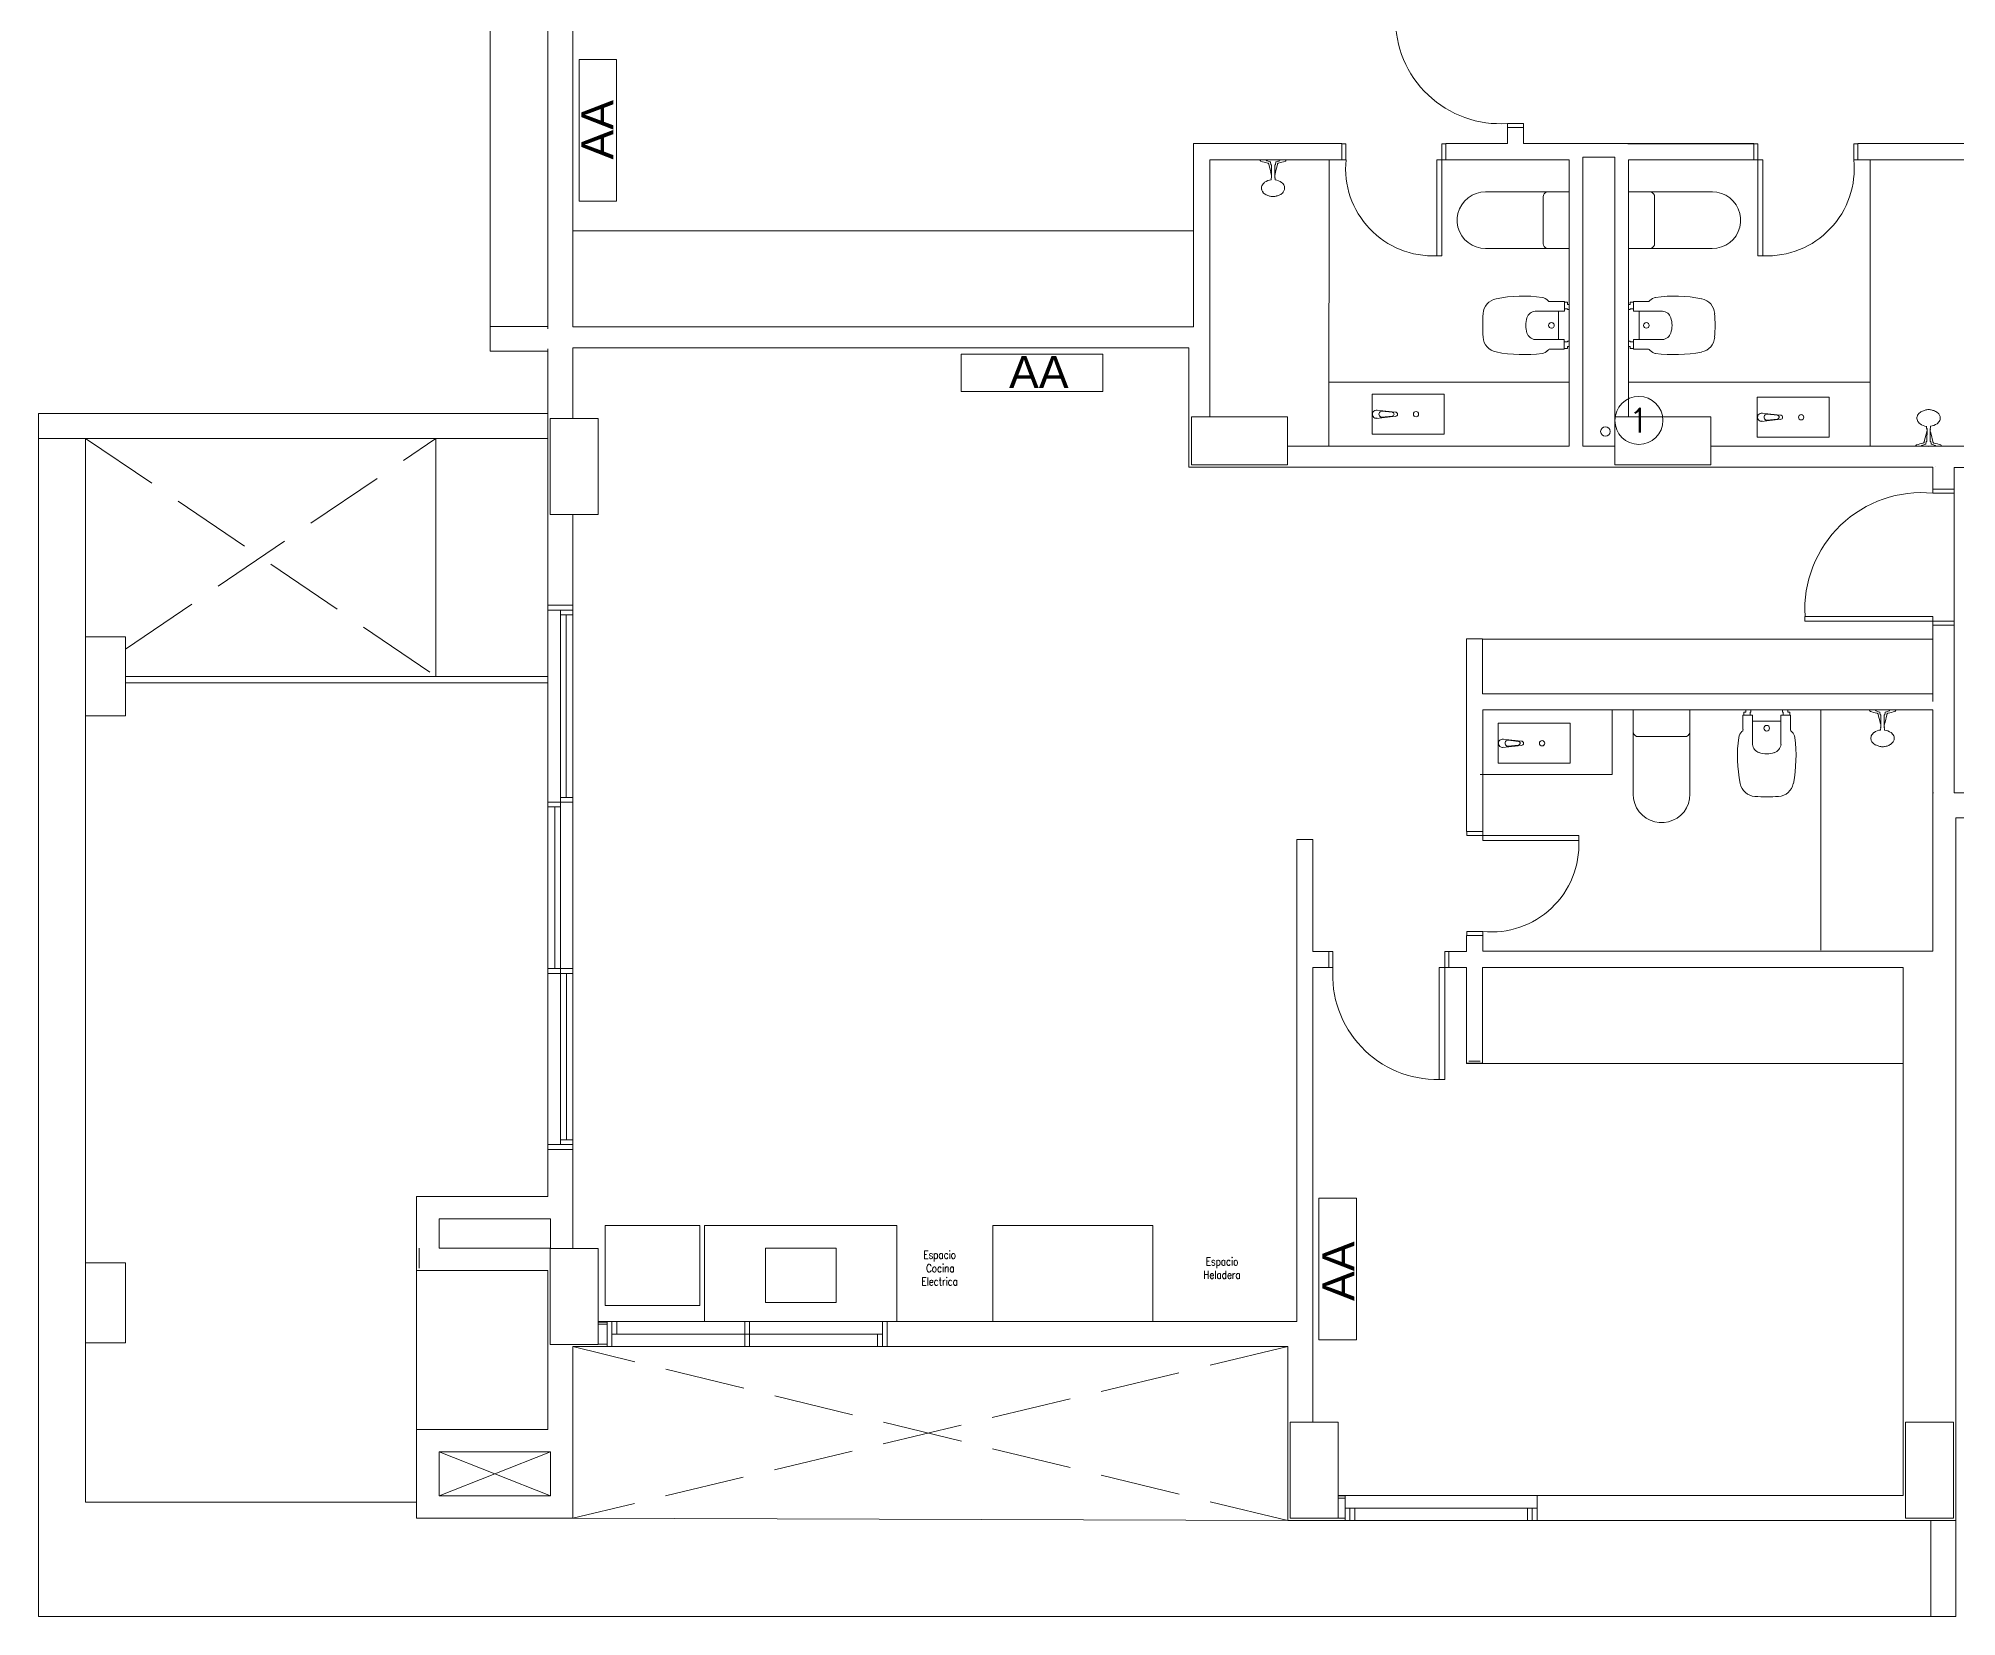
# Model space of a CAD drawing. Header units: millimetres. Extents: x 917 to 1168, y -421 to -23.
# Drawn here: x 996.27 to 1008.25, y -298.39 to -288.53 of the extents above; entities that cross this region are included whole.
import ezdxf
from ezdxf.enums import TextEntityAlignment as Align

# ---------------------------------------------------------------- set-up
doc = ezdxf.new("R2010")
doc.units = ezdxf.units.MM
doc.header["$LTSCALE"] = 0.1
for name, pattern in [('ACAD_ISO02W100', [15, 12, -3]), ('CONTINUA', [0]), ('DASHED', [0.7, 0.5, -0.2])]:
    doc.linetypes.add(name, pattern=pattern)
doc.layers.get('0').update_dxf_attribs({"lineweight": 5})
for name, color, linetype, lineweight in [('00-Agua Fria', 5, 'ACAD_ISO02W100', 20), ('00-Texto AF', 7, 'Continuous', 18), ('A-DETL', 7, 'Continuous', 5), ('A-DETL-GENF', 7, 'Continuous', 5), ('Arq-Equipamiento', 250, 'Continuous', 5), ('MUEBLES', 250, 'Continuous', 5), ('P-SANR-FIXT', 7, 'Continuous', 5)]:
    doc.layers.add(name, color=color, linetype=linetype, lineweight=lineweight)
doc.styles.add('Romans', font='romans.shx')
doc.styles.add('Romans 1.50', font='romans.shx', dxfattribs={"width": 0.8, "height": 0.15})
doc.styles.get("Standard").update_dxf_attribs({"font": 'arial.ttf'})

# ---------------------------------------------------------------- blocks, each defined once
blk = doc.blocks.new('Shower-Valve_Trim-KOHLER-Alteo-K-TS45106 - 2_5 GPM_ 2BZ-Oil-Rubed Nickel-V9-2-TORRE-ARQ- PB _-2_14_')
at = {"color": 8}
for p, q in [((4.361, 6.48), (4.366, 6.476)), ((4.331, 6.357), (4.342, 6.4)), ((4.335, 6.358), (4.331, 6.357)), ((4.342, 6.4), (4.352, 6.443)), ((4.352, 6.443), (4.355, 6.441)), ((4.367, 6.379), (4.352, 6.381)), ((4.36, 6.413), (4.374, 6.407)), ((4.411, 6.367), (4.364, 6.367)), ((4.369, 6.383), (4.368, 6.38)), ((4.448, 6.364), (4.369, 6.383)), ((4.374, 6.406), (4.374, 6.403)), ((4.374, 6.403), (4.453, 6.384)), ((4.377, 6.419), (4.418, 6.397)), ((4.412, 6.368), (4.413, 6.369)), ((4.419, 6.395), (4.419, 6.397)), ((4.46, 6.358), (4.452, 6.36)), ((4.458, 6.385), (4.466, 6.383)), ((4.329, 6.322), (4.322, 6.321))]:
    blk.add_line(p, q, dxfattribs=at)
for centre, radius, start, end in [((4.363, 6.472), 0.00488, 3.2512, 51.8578), ((3.694, 6.704), 0.742, 329.2512, 332.5706), ((4.334, 6.361), 0.00318, 277.5027, 325.6058), ((4.152, 6.485), 0.224, 325.6058, 331.631), ((4.352, 6.378), 0.00308, 84.7991, 151.631), ((4.366, 6.355), 0.0149, 139.9319, 152.5706), ((4.353, 6.439), 0.00318, 6.8967, 54.9998), ((4.36, 6.36), 0.00706, 97.5233, 139.9319), ((4.134, 6.412), 0.224, 0.8715, 6.8967), ((4.361, 6.416), 0.00308, 180.8715, 247.7034), ((4.359, 6.368), 0.000695, 277.5233, 356.273), ((4.36, 6.368), 0.000526, 67.974, 174.1815), ((4.364, 6.377), 0.00985, 247.974, 269.7963), ((4.367, 6.38), 0.000995, 264.7991, 346.2512), ((3.627, 6.43), 0.742, 359.9319, 3.2512), ((4.384, 6.429), 0.0149, 179.9319, 192.5706), ((4.377, 6.427), 0.00706, 192.5706, 234.9792), ((4.372, 6.421), 0.000695, 336.2295, 54.9792), ((4.373, 6.421), 0.000526, 158.321, 264.5285), ((4.372, 6.41), 0.00985, 62.7062, 84.5285), ((4.373, 6.406), 0.000995, 346.2512, 67.7034), ((4.411, 6.368), 0.000762, 270.102, 0.7892), ((4.413, 6.368), 0.000925, 95.992, 180.7892), ((4.413, 6.368), 0.000513, 166.2512, 262.7617), ((4.431, 6.016), 0.351, 89.9462, 93.0688), ((4.418, 6.397), 0.000762, 331.7133, 62.4005), ((4.42, 6.396), 0.000513, 69.7408, 166.2512), ((4.419, 6.396), 0.000925, 151.7133, 236.5105), ((4.599, 6.699), 0.351, 239.4337, 242.5563), ((4.451, 6.374), 0.0125, 223.4853, 233.5491), ((4.444, 6.365), 0.00187, 233.5491, 279.6431), ((4.45, 6.373), 0.0125, 98.9534, 109.0171), ((4.449, 6.384), 0.00187, 52.8594, 98.9534), ((4.454, 6.367), 0.00706, 209.187, 256.2512), ((4.423, 6.369), 0.0319, 28.2837, 30.72), ((4.456, 6.378), 0.00706, 76.2512, 123.3154), ((4.55, 6.348), 0.0905, 173.6286, 201.4124), ((4.55, 6.35), 0.0905, 131.0901, 158.8739), ((4.522, 6.383), 0.0469, 98.1403, 131.0901), ((4.521, 6.39), 0.0399, 63.1746, 98.1403), ((4.52, 6.389), 0.0408, 36.2602, 63.1746), ((4.501, 6.375), 0.0652, 13.9127, 36.2602), ((4.48, 6.369), 0.0869, 359.2207, 13.9127), ((4.467, 6.37), 0.0998, 346.2512, 359.2207), ((4.328, 6.327), 0.00488, 280.6447, 329.2512), ((4.509, 6.332), 0.0469, 201.4124, 234.3622), ((4.505, 6.327), 0.0399, 234.3622, 269.3279), ((4.505, 6.328), 0.0408, 269.3279, 296.2423), ((4.495, 6.35), 0.0652, 296.2423, 318.5898), ((4.478, 6.364), 0.0869, 318.5898, 333.2817), ((4.467, 6.37), 0.0998, 333.2817, 346.2512)]:
    blk.add_arc(centre, radius, start, end, dxfattribs=at)
blk = doc.blocks.new('Sanitary_Toilets_Ceramica-Catalano_Zero-70-One-Piece-Close-Coupled-Syphonic - Default-V1-2-TORRE-ARQ- PB _-2_14_')
at = {"layer": 'A-DETL-GENF', "color": 8}
for p, q in [((0.044, 0.177), (0.001, 0.177)), ((0.089, 0.177), (0.044, 0.177)), ((0.133, 0.177), (0.089, 0.177)), ((0.133, 0.177), (0.142, 0.176)), ((0.524, 0.177), (0.133, 0.177)), ((0.142, 0.176), (0.133, 0.177)), ((0.142, 0.176), (0.151, 0.171)), ((0.151, 0.171), (0.142, 0.176)), ((0.151, 0.171), (0.157, 0.165)), ((0.157, 0.165), (0.151, 0.171)), ((0.157, 0.165), (0.162, 0.156)), ((0.162, 0.156), (0.157, 0.165)), ((0.162, 0.156), (0.163, 0.147)), ((0.163, 0.147), (0.162, 0.156)), ((0.163, 0.147), (0.163, -0.147)), ((0.163, 0.098), (0.163, 0.147)), ((0.553, 0.175), (0.524, 0.177)), ((0.581, 0.167), (0.553, 0.175)), ((0.608, 0.156), (0.581, 0.167)), ((0.633, 0.14), (0.608, 0.156)), ((0.654, 0.12), (0.633, 0.14)), ((0.163, 0.049), (0.163, 0.098)), ((0.163, 0), (0.163, 0.049)), ((0.672, 0.097), (0.654, 0.12)), ((0.686, 0.071), (0.672, 0.097)), ((0.696, 0.043), (0.686, 0.071)), ((0.7, 0.015), (0.696, 0.043)), ((0.7, -0.015), (0.7, 0.015)), ((0.163, -0.049), (0.163, 0)), ((0.163, -0.098), (0.163, -0.049)), ((0.163, -0.147), (0.163, -0.098)), ((0.633, -0.14), (0.654, -0.12)), ((0.654, -0.12), (0.672, -0.097)), ((0.672, -0.097), (0.686, -0.071)), ((0.686, -0.071), (0.696, -0.043)), ((0.696, -0.043), (0.7, -0.015)), ((0.001, -0.177), (0.044, -0.177)), ((0.044, -0.177), (0.089, -0.177)), ((0.089, -0.177), (0.133, -0.177)), ((0.142, -0.176), (0.133, -0.177)), ((0.133, -0.177), (0.142, -0.176)), ((0.133, -0.177), (0.524, -0.177)), ((0.151, -0.171), (0.142, -0.176)), ((0.142, -0.176), (0.151, -0.171)), ((0.157, -0.165), (0.151, -0.171)), ((0.151, -0.171), (0.157, -0.165)), ((0.162, -0.156), (0.157, -0.165)), ((0.157, -0.165), (0.162, -0.156)), ((0.163, -0.147), (0.162, -0.156)), ((0.162, -0.156), (0.163, -0.147)), ((0.524, -0.177), (0.553, -0.175)), ((0.553, -0.175), (0.581, -0.167)), ((0.581, -0.167), (0.608, -0.156)), ((0.608, -0.156), (0.633, -0.14))]:
    blk.add_line(p, q, dxfattribs=at)
blk = doc.blocks.new('Vitreous china bidet _ Debba _ Roca _ 355994xx0 - White - Debba- Roca-2705266-2-TORRE-ARQ- PB _-2_14_')
at = {"layer": 'P-SANR-FIXT', "color": 8}
for p, q in [((0.036, 0.08), (0.036, 0.262)), ((0.214, 0.262), (0.214, 0.08)), ((-0.024, 0.169), (-0.024, 0.08)), ((0.274, 0.08), (0.274, 0.169)), ((-0.024, 0.08), (-0.019, 0.08)), ((-0.019, 0.08), (-0.019, 0.06)), ((-0.019, 0.08), (0.022, 0.08)), ((-0.019, 0.06), (-0.006, 0.06)), ((-0.006, 0.06), (-0.006, 0.051)), ((0.022, 0.08), (0.036, 0.08)), ((0.022, 0.06), (0.022, 0.08)), ((0.026, 0.06), (0.022, 0.06)), ((0.026, 0.051), (0.026, 0.06)), ((0.036, 0.116), (0.214, 0.116)), ((0.214, 0.08), (0.228, 0.08)), ((0.224, 0.06), (0.228, 0.06)), ((0.224, 0.051), (0.224, 0.06)), ((0.228, 0.08), (0.269, 0.08)), ((0.228, 0.06), (0.228, 0.08)), ((0.256, 0.051), (0.256, 0.06)), ((0.256, 0.06), (0.269, 0.06)), ((0.269, 0.06), (0.269, 0.08)), ((0.269, 0.08), (0.274, 0.08))]:
    blk.add_line(p, q, dxfattribs=at)
for centre, radius, start, end in [((0.809, 0.337), 0.867, 168.7556, 187.8739), ((0.058, 0.487), 0.101, 93.8692, 168.7556), ((0.125, -0.511), 1.101, 86.1308, 93.8692), ((0.192, 0.487), 0.101, 11.2444, 86.1308), ((-0.559, 0.337), 0.867, 352.1261, 11.2444), ((0.1, 0.253), 0.0649, 110.1691, 171.8309), ((0.129, 0.135), 0.186, 91.3288, 106.151), ((0.121, 0.135), 0.186, 73.849, 88.6712), ((0.15, 0.253), 0.0649, 8.1691, 69.8309), ((0.009, 0.227), 0.0594, 187.8739, 225.1331), ((-0.041, 0.169), 0.0175, 0, 63.7001), ((0.125, 0.161), 0.0175, 0, 180), ((0.125, 0.161), 0.0175, 180, 0), ((0.29, 0.169), 0.0167, 126.2715, 179.7285), ((0.241, 0.227), 0.0594, 311.2548, 352.1261)]:
    blk.add_arc(centre, radius, start, end, dxfattribs=at)
blk = doc.blocks.new('Bacha 45x25cm')
at = {"layer": 'MUEBLES', "color": 8}
for p, q in [((0.112, 0.146), (0.099, 0.028)), ((0.106, 0.062), (0.113, 0.127)), ((0.137, 0.126), (0.144, 0.062)), ((0.138, 0.146), (0.151, 0.028))]:
    blk.add_line(p, q, dxfattribs=at)
blk.add_lwpolyline([(0, 0.45), (0.25, 0.45), (0.25, 0), (0, 0)], close=True, dxfattribs=at)
blk.add_circle((0.125, 0.275), 0.0166, dxfattribs=at)
for centre, radius, start, end in [((0.125, 0.146), 0.0134, 0, 180), ((0.125, 0.126), 0.0117, 360, 173.6414), ((0.125, 0.028), 0.0256, 168.1721, 11.8279), ((0.125, 0.062), 0.0188, 167.2829, 12.8468)]:
    blk.add_arc(centre, radius, start, end, dxfattribs=at)
blk = doc.blocks.new('Shower-Valve_Trim-KOHLER-Alteo-K-TS45106 - 2_5 GPM_ 2BZ-Oil-Rubed Nickel-V13-2-TORRE-ARQ- PB _-2_14_')
at = {"layer": 'P-SANR-FIXT'}
for p, q in [((1.473, -12.225), (1.481, -12.227)), ((1.602, -12.224), (1.592, -12.267)), ((1.599, -12.224), (1.602, -12.224)), ((1.611, -12.188), (1.602, -12.224)), ((1.604, -12.189), (1.611, -12.188)), ((1.475, -12.251), (1.467, -12.249)), ((1.56, -12.27), (1.481, -12.25)), ((1.486, -12.23), (1.564, -12.25)), ((1.514, -12.262), (1.514, -12.263)), ((1.556, -12.286), (1.515, -12.264)), ((1.521, -12.234), (1.521, -12.236)), ((1.522, -12.234), (1.569, -12.234)), ((1.559, -12.273), (1.56, -12.27)), ((1.573, -12.28), (1.559, -12.274)), ((1.564, -12.25), (1.565, -12.247)), ((1.566, -12.246), (1.581, -12.247)), ((1.572, -12.346), (1.567, -12.342)), ((1.581, -12.31), (1.572, -12.346)), ((1.581, -12.31), (1.578, -12.308)), ((1.592, -12.267), (1.581, -12.31))]:
    blk.add_line(p, q, dxfattribs=at)
for centre, radius, start, end in [((1.466, -12.236), 0.0998, 166.2582, 179.2277), ((1.466, -12.236), 0.0998, 153.2887, 166.2582), ((1.455, -12.231), 0.0869, 138.5968, 153.2887), ((1.439, -12.216), 0.0652, 116.2493, 138.5968), ((1.428, -12.194), 0.0408, 89.3349, 116.2493), ((1.428, -12.193), 0.0399, 54.3692, 89.3349), ((1.424, -12.199), 0.0469, 21.4194, 54.3692), ((1.383, -12.215), 0.0905, 353.6356, 21.4194), ((1.479, -12.234), 0.00706, 29.194, 76.2582), ((1.567, -12.222), 0.0149, 319.9389, 332.5776), ((2.239, -12.57), 0.742, 149.2582, 152.5776), ((1.781, -12.352), 0.224, 145.6128, 151.638), ((1.599, -12.227), 0.00318, 97.5097, 145.6128), ((1.605, -12.194), 0.00488, 100.6517, 149.2582), ((1.454, -12.236), 0.0869, 179.2277, 193.9197), ((1.433, -12.241), 0.0652, 193.9197, 216.2672), ((1.413, -12.256), 0.0408, 216.2672, 243.1815), ((1.412, -12.257), 0.0399, 243.1815, 278.1473), ((1.411, -12.25), 0.0469, 278.1473, 311.0971), ((1.383, -12.217), 0.0905, 311.0971, 338.8809), ((1.477, -12.245), 0.00706, 256.2582, 303.3224), ((1.511, -12.236), 0.0319, 208.2907, 210.727), ((1.484, -12.251), 0.00187, 232.8664, 278.9604), ((1.483, -12.24), 0.0125, 278.9604, 289.0241), ((1.489, -12.232), 0.00187, 53.5561, 99.6501), ((1.483, -12.241), 0.0125, 43.4923, 53.5561), ((1.335, -12.566), 0.351, 59.4407, 62.5633), ((1.502, -11.883), 0.351, 269.9532, 273.0757), ((1.513, -12.263), 0.000513, 249.7478, 346.2582), ((1.514, -12.263), 0.000925, 331.7203, 56.5175), ((1.515, -12.264), 0.000762, 151.7203, 242.4075), ((1.52, -12.234), 0.000513, 346.2582, 82.7687), ((1.522, -12.235), 0.000762, 90.109, 180.7962), ((1.521, -12.235), 0.000925, 275.999, 0.7962), ((1.561, -12.277), 0.00985, 242.7132, 264.5355), ((1.56, -12.273), 0.000995, 166.2582, 247.7104), ((1.561, -12.288), 0.000695, 156.2365, 234.9862), ((1.56, -12.287), 0.000526, 338.328, 84.5355), ((1.557, -12.294), 0.00706, 12.5776, 54.9862), ((1.549, -12.296), 0.0149, 359.9389, 12.5776), ((2.306, -12.297), 0.742, 179.9389, 183.2582), ((1.566, -12.247), 0.000995, 84.8061, 166.2582), ((1.57, -12.338), 0.00488, 183.2582, 231.8648), ((1.569, -12.244), 0.00985, 67.981, 89.8033), ((1.573, -12.234), 0.000526, 247.981, 354.1885), ((1.574, -12.235), 0.000695, 97.5303, 176.28), ((1.572, -12.282), 0.00308, 0.8785, 67.7104), ((1.573, -12.227), 0.00706, 277.5303, 319.9389), ((1.799, -12.279), 0.224, 180.8785, 186.9037), ((1.58, -12.306), 0.00318, 186.9037, 235.0068), ((1.581, -12.244), 0.00308, 264.8061, 331.638)]:
    blk.add_arc(centre, radius, start, end, dxfattribs=at)
blk = doc.blocks.new('Shower-Valve_Trim-KOHLER-Alteo-K-TS45106 - 2_5 GPM_ 2BZ-Oil-Rubed Nickel-V14-2-TORRE-ARQ- PB _-2_14_')
at = {"color": 8}
for p, q in [((1.473, -12.225), (1.481, -12.227)), ((1.602, -12.224), (1.592, -12.267)), ((1.599, -12.224), (1.602, -12.224)), ((1.611, -12.188), (1.602, -12.224)), ((1.604, -12.189), (1.611, -12.188)), ((1.475, -12.251), (1.467, -12.249)), ((1.56, -12.27), (1.481, -12.25)), ((1.486, -12.23), (1.564, -12.25)), ((1.514, -12.262), (1.514, -12.263)), ((1.556, -12.286), (1.515, -12.264)), ((1.521, -12.234), (1.521, -12.236)), ((1.522, -12.234), (1.569, -12.234)), ((1.559, -12.273), (1.56, -12.27)), ((1.573, -12.28), (1.559, -12.274)), ((1.564, -12.25), (1.565, -12.247)), ((1.566, -12.246), (1.581, -12.247)), ((1.572, -12.346), (1.567, -12.342)), ((1.581, -12.31), (1.572, -12.346)), ((1.581, -12.31), (1.578, -12.308)), ((1.592, -12.267), (1.581, -12.31))]:
    blk.add_line(p, q, dxfattribs=at)
for centre, radius, start, end in [((1.466, -12.236), 0.0998, 166.2582, 179.2277), ((1.466, -12.236), 0.0998, 153.2887, 166.2582), ((1.455, -12.231), 0.0869, 138.5968, 153.2887), ((1.439, -12.216), 0.0652, 116.2493, 138.5968), ((1.428, -12.194), 0.0408, 89.3349, 116.2493), ((1.428, -12.193), 0.0399, 54.3692, 89.3349), ((1.424, -12.199), 0.0469, 21.4194, 54.3692), ((1.383, -12.215), 0.0905, 353.6356, 21.4194), ((1.479, -12.234), 0.00706, 29.194, 76.2582), ((1.567, -12.222), 0.0149, 319.9389, 332.5776), ((2.239, -12.57), 0.742, 149.2582, 152.5776), ((1.781, -12.352), 0.224, 145.6128, 151.638), ((1.599, -12.227), 0.00318, 97.5097, 145.6128), ((1.605, -12.194), 0.00488, 100.6517, 149.2582), ((1.454, -12.236), 0.0869, 179.2277, 193.9197), ((1.433, -12.241), 0.0652, 193.9197, 216.2672), ((1.413, -12.256), 0.0408, 216.2672, 243.1815), ((1.412, -12.257), 0.0399, 243.1815, 278.1473), ((1.411, -12.25), 0.0469, 278.1473, 311.0971), ((1.383, -12.217), 0.0905, 311.0971, 338.8809), ((1.477, -12.245), 0.00706, 256.2582, 303.3224), ((1.511, -12.236), 0.0319, 208.2907, 210.727), ((1.484, -12.251), 0.00187, 232.8664, 278.9604), ((1.483, -12.24), 0.0125, 278.9604, 289.0241), ((1.489, -12.232), 0.00187, 53.5561, 99.6501), ((1.483, -12.241), 0.0125, 43.4923, 53.5561), ((1.335, -12.566), 0.351, 59.4407, 62.5633), ((1.502, -11.883), 0.351, 269.9532, 273.0757), ((1.513, -12.263), 0.000513, 249.7478, 346.2582), ((1.514, -12.263), 0.000925, 331.7203, 56.5175), ((1.515, -12.264), 0.000762, 151.7203, 242.4075), ((1.52, -12.234), 0.000513, 346.2582, 82.7687), ((1.522, -12.235), 0.000762, 90.109, 180.7962), ((1.521, -12.235), 0.000925, 275.999, 0.7962), ((1.561, -12.277), 0.00985, 242.7132, 264.5355), ((1.56, -12.273), 0.000995, 166.2582, 247.7104), ((1.561, -12.288), 0.000695, 156.2365, 234.9862), ((1.56, -12.287), 0.000526, 338.328, 84.5355), ((1.557, -12.294), 0.00706, 12.5776, 54.9862), ((1.549, -12.296), 0.0149, 359.9389, 12.5776), ((2.306, -12.297), 0.742, 179.9389, 183.2582), ((1.566, -12.247), 0.000995, 84.8061, 166.2582), ((1.57, -12.338), 0.00488, 183.2582, 231.8648), ((1.569, -12.244), 0.00985, 67.981, 89.8033), ((1.573, -12.234), 0.000526, 247.981, 354.1885), ((1.574, -12.235), 0.000695, 97.5303, 176.28), ((1.572, -12.282), 0.00308, 0.8785, 67.7104), ((1.573, -12.227), 0.00706, 277.5303, 319.9389), ((1.799, -12.279), 0.224, 180.8785, 186.9037), ((1.58, -12.306), 0.00318, 186.9037, 235.0068), ((1.581, -12.244), 0.00308, 264.8061, 331.638)]:
    blk.add_arc(centre, radius, start, end, dxfattribs=at)
blk = doc.blocks.new('Shower-Valve_Trim-KOHLER-Alteo-K-TS45106 - 2_5 GPM_ 2BZ-Oil-Rubed Nickel-684691-2-TORRE-ARQ- PB _-2_14_')
at = {"color": 8}
for p, q in [((6.707, 2.857), (6.718, 2.9)), ((6.718, 2.9), (6.721, 2.898)), ((6.727, 2.936), (6.732, 2.932)), ((6.695, 2.779), (6.688, 2.777)), ((6.697, 2.814), (6.707, 2.857)), ((6.7, 2.814), (6.697, 2.814)), ((6.733, 2.836), (6.718, 2.837)), ((6.726, 2.87), (6.74, 2.864)), ((6.777, 2.824), (6.73, 2.824)), ((6.735, 2.84), (6.734, 2.837)), ((6.813, 2.82), (6.735, 2.84)), ((6.74, 2.863), (6.74, 2.86)), ((6.74, 2.86), (6.818, 2.84)), ((6.743, 2.876), (6.784, 2.854)), ((6.778, 2.824), (6.778, 2.826)), ((6.785, 2.852), (6.785, 2.853)), ((6.826, 2.815), (6.818, 2.817)), ((6.824, 2.841), (6.832, 2.839))]:
    blk.add_line(p, q, dxfattribs=at)
for centre, radius, start, end in [((6.719, 2.895), 0.00318, 6.8897, 54.9928), ((6.5, 2.869), 0.224, 0.8645, 6.8897), ((6.729, 2.928), 0.00488, 3.2443, 51.8508), ((5.993, 2.887), 0.742, 359.9249, 3.2443), ((6.75, 2.886), 0.0149, 179.9249, 192.5636), ((6.742, 2.884), 0.00706, 192.5636, 234.9722), ((6.738, 2.878), 0.000695, 336.2225, 54.9722), ((6.888, 2.84), 0.0469, 98.1333, 131.0831), ((6.887, 2.847), 0.0399, 63.1676, 98.1333), ((6.886, 2.846), 0.0408, 36.2532, 63.1676), ((6.694, 2.783), 0.00488, 280.6377, 329.2443), ((6.06, 3.16), 0.742, 329.2443, 332.5636), ((6.7, 2.817), 0.00318, 277.4957, 325.5988), ((6.518, 2.942), 0.224, 325.5988, 331.624), ((6.718, 2.834), 0.00308, 84.7921, 151.624), ((6.732, 2.812), 0.0149, 139.9249, 152.5636), ((6.726, 2.817), 0.00706, 97.5163, 139.9249), ((6.727, 2.872), 0.00308, 180.8645, 247.6964), ((6.725, 2.824), 0.000695, 277.5163, 356.266), ((6.73, 2.834), 0.00985, 247.967, 269.7893), ((6.726, 2.824), 0.000526, 67.967, 174.1745), ((6.733, 2.837), 0.000995, 264.7921, 346.2443), ((6.739, 2.877), 0.000526, 158.314, 264.5215), ((6.738, 2.867), 0.00985, 62.6992, 84.5215), ((6.739, 2.863), 0.000995, 346.2443, 67.6964), ((6.777, 2.825), 0.000762, 270.095, 0.7822), ((6.779, 2.825), 0.000925, 95.985, 180.7822), ((6.779, 2.824), 0.000513, 166.2443, 262.7547), ((6.797, 2.473), 0.351, 89.9392, 93.0618), ((6.784, 2.853), 0.000762, 331.7063, 62.3935), ((6.785, 2.853), 0.000925, 151.7063, 236.5035), ((6.786, 2.853), 0.000513, 69.7338, 166.2443), ((6.964, 3.156), 0.351, 239.4267, 242.5493), ((6.816, 2.83), 0.0125, 223.4783, 233.5421), ((6.81, 2.822), 0.00187, 233.5421, 279.6361), ((6.816, 2.83), 0.0125, 98.9464, 109.0102), ((6.82, 2.824), 0.00706, 209.1801, 256.2443), ((6.815, 2.841), 0.00187, 52.8524, 98.9464), ((6.788, 2.826), 0.0319, 28.2767, 30.713), ((6.822, 2.834), 0.00706, 76.2443, 123.3084), ((6.916, 2.805), 0.0905, 173.6216, 201.4054), ((6.916, 2.807), 0.0905, 131.0831, 158.8669), ((6.875, 2.789), 0.0469, 201.4054, 234.3552), ((6.86, 2.806), 0.0652, 296.2353, 318.5828), ((6.844, 2.82), 0.0869, 318.5828, 333.2748), ((6.867, 2.831), 0.0652, 13.9057, 36.2532), ((6.833, 2.826), 0.0998, 333.2748, 346.2443), ((6.833, 2.826), 0.0998, 346.2443, 359.2137), ((6.845, 2.826), 0.0869, 359.2137, 13.9057), ((6.871, 2.783), 0.0399, 234.3552, 269.3209), ((6.871, 2.784), 0.0408, 269.3209, 296.2353)]:
    blk.add_arc(centre, radius, start, end, dxfattribs=at)
blk = doc.blocks.new('2-1P F')
at = {"color": 8, "lineweight": 18}
for p, q in [((736.432, -311.744), (736.432, -316.127)), ((736.794, -313.984), (736.794, -316.142)), ((736.95, -316.13), (736.95, -313.984)), ((742.791, -314.86), (742.891, -314.86)), ((742.791, -314.885), (742.791, -314.86)), ((742.791, -314.885), (742.791, -314.985)), ((742.891, -314.885), (742.791, -314.885)), ((742.891, -314.86), (742.891, -314.885)), ((742.891, -314.985), (742.891, -314.885)), ((740.829, -314.985), (740.829, -316.13)), ((741.756, -314.985), (740.829, -314.985)), ((741.756, -314.986), (741.781, -314.986)), ((741.756, -315.086), (741.756, -314.986)), ((741.781, -314.986), (741.781, -315.086)), ((742.381, -314.986), (742.406, -314.986)), ((742.381, -315.086), (742.381, -314.986)), ((742.791, -314.985), (742.406, -314.985)), ((742.406, -314.986), (742.406, -315.086)), ((744.331, -314.985), (742.891, -314.985)), ((743.262, -315.07), (743.461, -315.07)), ((743.262, -316.876), (743.262, -315.07)), ((743.461, -315.07), (743.461, -316.692)), ((743.545, -314.988), (743.545, -314.985)), ((743.548, -314.987), (743.548, -314.985)), ((744.331, -314.987), (743.548, -314.987)), ((744.356, -314.986), (744.331, -314.986)), ((744.331, -314.986), (744.331, -315.086)), ((744.356, -315.086), (744.356, -314.986)), ((744.981, -314.986), (744.956, -314.986)), ((744.956, -314.986), (744.956, -315.086)), ((745.864, -314.985), (744.981, -314.985)), ((744.981, -315.086), (744.981, -314.986)), ((740.931, -316.693), (740.931, -315.087)), ((740.931, -315.087), (741.756, -315.087)), ((741.781, -315.086), (741.756, -315.086)), ((742.349, -315.087), (742.381, -315.087)), ((742.349, -315.687), (742.349, -315.087)), ((742.406, -315.086), (742.381, -315.086)), ((742.406, -315.087), (742.381, -315.087)), ((742.381, -315.087), (742.381, -315.687)), ((742.406, -315.087), (743.176, -315.087)), ((743.176, -315.087), (743.176, -316.876)), ((743.548, -316.692), (743.548, -315.087)), ((743.548, -315.087), (744.331, -315.087)), ((744.331, -315.086), (744.356, -315.086)), ((744.356, -315.087), (744.331, -315.087)), ((744.356, -315.087), (744.356, -315.687)), ((744.387, -315.087), (744.356, -315.087)), ((744.387, -315.687), (744.387, -315.087)), ((744.956, -315.086), (744.981, -315.086)), ((744.981, -315.087), (745.763, -315.087)), ((740.829, -315.53), (736.95, -315.53)), ((742.381, -315.687), (742.349, -315.687)), ((744.356, -315.687), (744.387, -315.687)), ((736.794, -316.127), (736.432, -316.127)), ((736.432, -316.127), (736.432, -316.282)), ((740.829, -316.13), (736.95, -316.13)), ((736.794, -316.267), (736.794, -318.41)), ((736.95, -316.703), (736.95, -316.262)), ((736.95, -316.262), (740.799, -316.262)), ((740.799, -316.262), (740.799, -317.007)), ((736.432, -316.282), (736.794, -316.282)), ((733.609, -316.672), (736.794, -316.672)), ((733.609, -316.827), (733.609, -316.672)), ((736.809, -316.703), (736.808, -316.703)), ((736.808, -316.703), (736.808, -317.303)), ((736.808, -317.303), (736.808, -316.703)), ((736.808, -316.703), (736.95, -316.703)), ((736.934, -316.703), (736.809, -316.703)), ((736.935, -316.703), (736.934, -316.703)), ((736.947, -316.703), (736.935, -316.703)), ((736.948, -316.703), (736.947, -316.703)), ((736.95, -316.703), (736.948, -316.703)), ((737.108, -316.703), (736.95, -316.703)), ((737.108, -317.303), (737.108, -316.703)), ((740.914, -316.693), (740.815, -316.693)), ((740.815, -316.693), (740.815, -316.993)), ((740.815, -316.993), (740.815, -316.693)), ((740.815, -316.693), (740.931, -316.693)), ((740.927, -316.693), (740.914, -316.693)), ((740.928, -316.693), (740.927, -316.693)), ((740.931, -316.693), (740.928, -316.693)), ((741.415, -316.693), (740.931, -316.693)), ((741.415, -316.993), (741.415, -316.693)), ((743.461, -316.692), (743.548, -316.692)), ((744.062, -316.693), (743.462, -316.693)), ((743.462, -316.693), (743.462, -316.993)), ((744.062, -316.993), (744.062, -316.693)), ((736.794, -316.827), (733.609, -316.827)), ((733.609, -324.189), (733.609, -316.827)), ((733.904, -318.066), (733.904, -316.827)), ((736.094, -318.314), (736.094, -316.827)), ((743.176, -316.876), (741.414, -316.876)), ((745.763, -316.876), (744.061, -316.876)), ((740.799, -317.007), (744.061, -317.007)), ((740.815, -316.993), (740.914, -316.993)), ((740.931, -316.993), (740.815, -316.993)), ((740.914, -316.993), (740.927, -316.993)), ((740.927, -316.993), (740.928, -316.993)), ((740.928, -316.993), (740.931, -316.993)), ((740.931, -316.993), (741.415, -316.993)), ((743.462, -316.993), (744.062, -316.993)), ((744.061, -317.007), (745.45, -317.007)), ((745.45, -317.007), (745.45, -317.145)), ((745.465, -317.005), (745.466, -317.005)), ((745.583, -317.145), (745.583, -317.01)), ((745.583, -317.01), (745.939, -317.01)), ((745.583, -317.145), (745.45, -317.145)), ((745.45, -317.145), (745.45, -317.17)), ((745.45, -317.17), (745.583, -317.17)), ((745.583, -317.17), (745.583, -317.145)), ((745.583, -317.17), (745.583, -317.97)), ((736.808, -317.303), (736.809, -317.303)), ((736.95, -317.303), (736.808, -317.303)), ((736.809, -317.303), (736.934, -317.303)), ((736.934, -317.303), (736.935, -317.303)), ((736.935, -317.303), (736.947, -317.303)), ((736.947, -317.303), (736.948, -317.303)), ((736.948, -317.303), (736.95, -317.303)), ((736.95, -317.303), (737.108, -317.303)), ((736.95, -317.87), (736.95, -317.303)), ((736.794, -317.9), (736.794, -317.87)), ((736.794, -317.87), (736.95, -317.87)), ((736.95, -317.9), (736.794, -317.9)), ((736.794, -317.9), (736.794, -319.1)), ((736.872, -317.93), (736.872, -317.9)), ((736.872, -317.9), (736.95, -317.9)), ((736.95, -317.93), (736.872, -317.93)), ((736.872, -317.93), (736.872, -319.07)), ((736.893, -317.93), (736.908, -317.93)), ((736.908, -317.93), (736.908, -319.07)), ((736.95, -317.87), (736.95, -317.9)), ((736.95, -317.9), (736.95, -317.93)), ((736.95, -319.07), (736.95, -317.93)), ((745.45, -317.939), (744.65, -317.939)), ((744.65, -317.939), (744.65, -317.97)), ((745.45, -317.97), (745.45, -317.939)), ((734.154, -318.066), (733.904, -318.066)), ((733.904, -318.066), (733.904, -318.561)), ((734.154, -318.561), (734.154, -318.066)), ((744.65, -317.97), (745.45, -317.97)), ((745.583, -317.97), (745.45, -317.97)), ((745.45, -317.97), (745.45, -317.995)), ((745.45, -317.995), (745.45, -318.472)), ((745.45, -317.995), (745.583, -317.995)), ((745.583, -317.995), (745.583, -317.97)), ((745.583, -319.041), (745.583, -317.995)), ((742.535, -318.08), (742.535, -319.284)), ((742.635, -318.08), (742.535, -318.08)), ((742.635, -318.423), (742.635, -318.08)), ((742.635, -318.081), (745.45, -318.081)), ((734.154, -318.314), (736.794, -318.314)), ((734.154, -318.354), (736.794, -318.354)), ((745.449, -318.423), (742.635, -318.423)), ((742.636, -319.284), (742.636, -318.524)), ((742.636, -318.524), (745.449, -318.524)), ((745.449, -318.524), (745.449, -320.031)), ((733.904, -318.561), (734.154, -318.561)), ((733.904, -321.979), (733.904, -318.561)), ((736.794, -319.13), (736.794, -319.1)), ((736.794, -319.1), (736.872, -319.1)), ((736.872, -319.13), (736.794, -319.13)), ((736.794, -319.13), (736.794, -320.14)), ((736.836, -320.14), (736.836, -319.13)), ((736.836, -319.13), (736.852, -319.13)), ((736.872, -319.1), (736.872, -319.07)), ((736.872, -319.07), (736.95, -319.07)), ((736.872, -319.1), (736.872, -319.13)), ((736.95, -319.1), (736.872, -319.1)), ((736.872, -320.14), (736.872, -319.13)), ((736.908, -319.07), (736.893, -319.07)), ((736.95, -319.07), (736.95, -319.1)), ((736.95, -320.14), (736.95, -319.1)), ((745.453, -319.042), (745.452, -319.042)), ((747.021, -319.041), (745.583, -319.041)), ((745.593, -323.589), (745.593, -319.198)), ((745.593, -319.198), (746.863, -319.198)), ((741.574, -319.334), (741.474, -319.334)), ((741.474, -319.334), (741.474, -322.346)), ((741.574, -320.033), (741.574, -319.334)), ((742.536, -319.284), (742.636, -319.284)), ((742.536, -319.309), (742.536, -319.284)), ((742.636, -319.309), (742.536, -319.309)), ((742.636, -319.284), (742.636, -319.309)), ((742.636, -319.284), (742.636, -319.309)), ((742.636, -319.34), (742.636, -319.309)), ((742.636, -319.309), (743.236, -319.309)), ((743.236, -319.34), (742.636, -319.34)), ((743.236, -319.309), (743.236, -319.34)), ((742.535, -319.934), (742.535, -320.033)), ((742.536, -319.909), (742.636, -319.909)), ((742.536, -319.934), (742.536, -319.909)), ((742.636, -319.934), (742.536, -319.934)), ((742.636, -319.909), (742.636, -319.934)), ((742.636, -320.031), (742.636, -319.934)), ((741.674, -320.033), (741.574, -320.033)), ((741.699, -320.033), (741.674, -320.033)), ((741.674, -320.033), (741.674, -320.133)), ((741.699, -320.133), (741.699, -320.033)), ((742.424, -320.033), (742.399, -320.033)), ((742.399, -320.033), (742.399, -320.133)), ((742.535, -320.033), (742.424, -320.033)), ((742.424, -320.133), (742.424, -320.033)), ((745.449, -320.031), (742.636, -320.031)), ((736.794, -320.17), (736.794, -320.14)), ((736.794, -320.14), (736.872, -320.14)), ((736.872, -320.17), (736.794, -320.17)), ((736.794, -320.17), (736.794, -321.24)), ((736.852, -320.14), (736.836, -320.14)), ((736.872, -320.14), (736.872, -320.17)), ((736.872, -320.17), (736.872, -320.14)), ((736.872, -320.14), (736.95, -320.14)), ((736.95, -320.17), (736.872, -320.17)), ((736.872, -320.17), (736.872, -321.21)), ((736.909, -321.21), (736.909, -320.17)), ((736.909, -320.17), (736.924, -320.17)), ((736.95, -320.14), (736.95, -320.17)), ((736.95, -321.21), (736.95, -320.17)), ((741.574, -322.974), (741.574, -320.133)), ((741.574, -320.133), (741.674, -320.133)), ((741.674, -320.133), (741.699, -320.133)), ((742.399, -320.133), (742.364, -320.133)), ((742.364, -320.133), (742.364, -320.833)), ((742.399, -320.833), (742.399, -320.133)), ((742.399, -320.133), (742.424, -320.133)), ((742.424, -320.133), (742.535, -320.133)), ((742.535, -320.133), (742.535, -320.733)), ((742.635, -320.133), (745.263, -320.133)), ((742.635, -320.733), (742.635, -320.133)), ((745.263, -320.133), (745.263, -323.433)), ((742.535, -320.733), (742.635, -320.733)), ((742.536, -320.731), (742.635, -320.731)), ((742.537, -320.73), (742.632, -320.73)), ((742.537, -320.731), (742.537, -320.733)), ((742.55, -320.718), (742.62, -320.718)), ((742.632, -320.731), (742.632, -320.733)), ((742.635, -320.733), (745.263, -320.733)), ((742.364, -320.833), (742.399, -320.833)), ((736.794, -321.27), (736.794, -321.24)), ((736.794, -321.24), (736.95, -321.24)), ((736.794, -321.27), (736.794, -321.564)), ((736.95, -321.27), (736.794, -321.27)), ((736.872, -321.24), (736.872, -321.21)), ((736.872, -321.21), (736.95, -321.21)), ((736.95, -321.24), (736.872, -321.24)), ((736.924, -321.21), (736.909, -321.21)), ((736.95, -321.21), (736.95, -321.24)), ((736.95, -321.24), (736.95, -321.27)), ((736.95, -321.889), (736.95, -321.27)), ((735.973, -321.564), (736.794, -321.564)), ((735.973, -322.027), (735.973, -321.564)), ((736.809, -321.704), (736.113, -321.704)), ((736.113, -321.704), (736.113, -321.887)), ((736.809, -321.887), (736.809, -321.704)), ((737.773, -322.346), (737.773, -321.746)), ((737.773, -321.746), (738.974, -321.746)), ((738.974, -321.746), (738.974, -322.346)), ((739.574, -322.346), (739.574, -321.746)), ((739.574, -321.746), (740.574, -321.746)), ((740.574, -321.746), (740.574, -322.346)), ((735.973, -321.872), (735.973, -322.027)), ((735.988, -321.887), (735.988, -322.012)), ((736.113, -321.887), (736.809, -321.887)), ((736.809, -321.889), (736.808, -321.889)), ((736.808, -321.889), (736.808, -322.012)), ((736.934, -321.889), (736.809, -321.889)), ((736.809, -321.889), (736.95, -321.889)), ((736.935, -321.889), (736.934, -321.889)), ((736.947, -321.889), (736.935, -321.889)), ((736.948, -321.889), (736.947, -321.889)), ((736.95, -321.889), (736.948, -321.889)), ((737.108, -321.889), (736.95, -321.889)), ((737.108, -322.346), (737.108, -321.889)), ((738.154, -321.886), (738.154, -322.226)), ((738.594, -321.886), (738.154, -321.886)), ((738.594, -322.226), (738.594, -321.886)), ((734.154, -321.979), (733.904, -321.979)), ((733.904, -321.979), (733.904, -322.479)), ((734.154, -322.479), (734.154, -321.979)), ((736.808, -322.012), (736.808, -322.424)), ((736.808, -322.489), (736.808, -322.012)), ((735.973, -322.027), (736.794, -322.027)), ((735.973, -322.027), (735.973, -323.019)), ((736.794, -322.027), (736.794, -323.019)), ((738.154, -322.226), (738.594, -322.226)), ((737.108, -322.348), (737.108, -322.346)), ((737.164, -322.346), (737.108, -322.346)), ((737.108, -322.346), (737.108, -322.489)), ((737.108, -322.349), (737.108, -322.348)), ((737.164, -322.348), (737.108, -322.348)), ((737.108, -322.361), (737.108, -322.349)), ((737.164, -322.349), (737.108, -322.349)), ((737.108, -322.362), (737.108, -322.361)), ((737.164, -322.361), (737.108, -322.361)), ((737.108, -322.487), (737.108, -322.362)), ((737.164, -322.362), (737.108, -322.362)), ((737.164, -322.346), (737.194, -322.346)), ((737.164, -322.502), (737.164, -322.346)), ((737.194, -322.346), (737.194, -322.502)), ((737.194, -322.346), (737.224, -322.346)), ((737.194, -322.424), (737.194, -322.346)), ((737.224, -322.346), (738.024, -322.346)), ((737.224, -322.366), (737.224, -322.346)), ((737.224, -322.346), (737.224, -322.424)), ((738.024, -322.346), (738.024, -322.366)), ((738.024, -322.346), (738.054, -322.346)), ((738.024, -322.424), (738.024, -322.346)), ((738.884, -322.346), (738.054, -322.346)), ((738.054, -322.346), (738.054, -322.424)), ((738.884, -322.346), (738.914, -322.346)), ((738.884, -322.502), (738.884, -322.346)), ((741.474, -322.346), (738.914, -322.346)), ((738.914, -322.346), (738.914, -322.502)), ((733.904, -322.479), (734.154, -322.479)), ((733.904, -323.474), (733.904, -322.479)), ((736.808, -322.424), (736.808, -322.489)), ((736.808, -322.489), (736.809, -322.489)), ((737.108, -322.489), (736.808, -322.489)), ((736.809, -322.489), (736.934, -322.489)), ((736.934, -322.489), (736.948, -322.489)), ((736.948, -322.489), (736.949, -322.489)), ((736.949, -322.489), (737.108, -322.489)), ((736.949, -322.502), (737.164, -322.502)), ((736.949, -323.574), (736.949, -322.502)), ((737.108, -322.489), (737.108, -322.487)), ((737.164, -322.487), (737.108, -322.487)), ((737.194, -322.502), (737.164, -322.502)), ((737.224, -322.424), (737.194, -322.424)), ((737.194, -322.502), (738.024, -322.502)), ((737.224, -322.424), (738.024, -322.424)), ((738.024, -322.424), (738.054, -322.424)), ((738.024, -322.502), (738.024, -322.424)), ((738.054, -322.424), (738.024, -322.424)), ((738.054, -322.502), (738.024, -322.502)), ((738.054, -322.424), (738.854, -322.424)), ((738.054, -322.444), (738.054, -322.424)), ((738.054, -322.424), (738.054, -322.502)), ((738.054, -322.502), (738.854, -322.502)), ((738.854, -322.424), (738.854, -322.444)), ((738.854, -322.424), (738.884, -322.424)), ((738.854, -322.502), (738.854, -322.424)), ((738.884, -322.502), (738.854, -322.502)), ((738.884, -322.424), (738.884, -322.502)), ((738.914, -322.502), (738.884, -322.502)), ((738.914, -322.502), (741.418, -322.502)), ((741.418, -322.502), (741.418, -323.589)), ((741.558, -322.974), (741.433, -322.974)), ((741.433, -322.974), (741.433, -323.574)), ((741.433, -323.574), (741.433, -322.974)), ((741.433, -322.974), (741.574, -322.974)), ((741.559, -322.974), (741.558, -322.974)), ((741.571, -322.974), (741.559, -322.974)), ((741.572, -322.974), (741.571, -322.974)), ((741.574, -322.974), (741.572, -322.974)), ((741.733, -322.974), (741.574, -322.974)), ((741.733, -323.433), (741.733, -322.974)), ((745.348, -322.974), (745.279, -322.974)), ((745.279, -322.974), (745.279, -323.433)), ((745.279, -323.435), (745.279, -322.974)), ((745.279, -322.974), (745.348, -322.974)), ((745.437, -322.974), (745.348, -322.974)), ((745.439, -322.974), (745.437, -322.974)), ((745.437, -322.974), (745.578, -322.974)), ((745.44, -322.974), (745.439, -322.974)), ((745.452, -322.974), (745.44, -322.974)), ((745.453, -322.974), (745.452, -322.974)), ((745.578, -322.974), (745.453, -322.974)), ((745.579, -322.974), (745.578, -322.974)), ((745.578, -322.974), (745.579, -322.974)), ((745.579, -323.433), (745.579, -322.974)), ((745.579, -322.974), (745.579, -323.433)), ((735.973, -323.019), (735.973, -323.574)), ((736.794, -323.019), (735.973, -323.019)), ((736.113, -323.434), (736.113, -323.159)), ((736.113, -323.159), (736.809, -323.159)), ((736.113, -323.159), (736.809, -323.434)), ((736.113, -323.434), (736.809, -323.159)), ((736.809, -323.159), (736.809, -323.434)), ((736.809, -323.434), (736.113, -323.434)), ((741.733, -323.434), (741.733, -323.433)), ((741.776, -323.433), (741.733, -323.433)), ((741.733, -323.433), (741.733, -323.574)), ((741.733, -323.435), (741.733, -323.434)), ((741.733, -323.434), (741.776, -323.434)), ((741.733, -323.448), (741.733, -323.435)), ((741.733, -323.435), (741.776, -323.435)), ((741.733, -323.449), (741.733, -323.448)), ((741.733, -323.448), (741.776, -323.448)), ((741.733, -323.574), (741.733, -323.449)), ((741.733, -323.449), (741.776, -323.449)), ((741.776, -323.511), (741.776, -323.433)), ((741.776, -323.433), (742.976, -323.433)), ((745.263, -323.433), (742.976, -323.433)), ((742.976, -323.433), (742.976, -323.511)), ((745.279, -323.435), (745.278, -323.435)), ((745.279, -323.433), (745.279, -323.435)), ((745.279, -323.435), (745.279, -323.449)), ((745.279, -323.449), (745.279, -323.574)), ((745.279, -323.574), (745.279, -323.449)), ((745.579, -323.574), (745.579, -323.433)), ((735.973, -323.474), (733.904, -323.474)), ((735.973, -323.574), (736.949, -323.574)), ((736.949, -323.574), (741.418, -323.589)), ((741.433, -323.574), (741.574, -323.574)), ((741.433, -323.574), (741.433, -323.574)), ((741.574, -323.574), (741.733, -323.574)), ((741.776, -323.574), (741.574, -323.574)), ((741.776, -323.511), (741.806, -323.511)), ((741.776, -323.589), (741.776, -323.511)), ((741.806, -323.511), (741.836, -323.511)), ((741.806, -323.589), (741.806, -323.511)), ((741.806, -323.511), (741.806, -323.589)), ((741.836, -323.511), (742.916, -323.511)), ((741.836, -323.526), (741.836, -323.511)), ((741.836, -323.511), (741.836, -323.589)), ((742.916, -323.511), (742.916, -323.526)), ((742.916, -323.511), (742.946, -323.511)), ((742.916, -323.589), (742.916, -323.511)), ((742.946, -323.511), (742.946, -323.589)), ((742.946, -323.511), (742.976, -323.511)), ((742.946, -323.589), (742.946, -323.511)), ((742.976, -323.511), (742.976, -323.589)), ((745.279, -323.574), (745.579, -323.574)), ((741.418, -323.589), (741.776, -323.589)), ((741.806, -323.589), (741.776, -323.589)), ((741.836, -323.589), (741.806, -323.589)), ((741.836, -323.589), (742.916, -323.589)), ((742.946, -323.589), (742.916, -323.589)), ((742.976, -323.589), (742.946, -323.589)), ((742.976, -323.589), (745.593, -323.589)), ((745.437, -324.189), (745.437, -323.589)), ((745.593, -323.589), (745.593, -324.189)), ((745.437, -324.189), (733.609, -324.189)), ((745.593, -324.189), (745.437, -324.189))]:
    blk.add_line(p, q, dxfattribs=at)
at = {"color": 8, "lineweight": 5}
for p, q in [((741.676, -315.086), (741.675, -316.875)), ((745.057, -315.087), (745.057, -316.875)), ((743.175, -316.475), (741.675, -316.475)), ((743.548, -316.475), (745.057, -316.475))]:
    blk.add_line(p, q, dxfattribs=at)
at = {"color": 8, "linetype": 'DASHED', "lineweight": 18, "ltscale": 10}
for p, q in [((733.904, -316.827), (736.094, -318.314)), ((733.904, -316.827), (736.094, -318.314)), ((734.154, -318.144), (736.094, -316.827)), ((734.154, -318.144), (736.094, -316.827)), ((741.418, -322.502), (736.949, -323.574)), ((741.418, -323.589), (736.949, -322.502)), ((741.418, -322.502), (736.949, -323.574)), ((741.418, -323.589), (736.949, -322.502))]:
    blk.add_line(p, q, dxfattribs=at)
at = {"color": 8, "linetype": 'CONTINUA', "lineweight": 13}
blk.add_line((743.262, -316.876), (743.462, -316.876), dxfattribs=at)
at = {"color": 8, "linetype": 'CONTINUA', "lineweight": 18}
for p, q in [((741.848, -321.574), (741.612, -321.574)), ((741.612, -321.574), (741.612, -322.459)), ((741.848, -322.459), (741.848, -321.574)), ((741.612, -322.459), (741.848, -322.459))]:
    blk.add_line(p, q, dxfattribs=at)
at = {"color": 8, "lineweight": 18}
blk.add_lwpolyline([(737.742, -321.746), (737.152, -321.746), (737.152, -322.246), (737.742, -322.246)], close=True, dxfattribs=at)
for centre, radius, start, end in [((742.744, -314.208), 0.653, 178.836, 274.1016), ((742.325, -315.141), 0.546, 174.312, 272.5983), ((744.412, -315.141), 0.546, 267.4017, 5.688), ((745.379, -317.896), 0.73, 84.4302, 183.3299), ((742.691, -319.365), 0.546, 264.312, 2.5983), ((742.351, -320.18), 0.653, 175.8984, 271.164)]:
    blk.add_arc(centre, radius, start, end, dxfattribs=at)
at = {"layer": 'A-DETL', "color": 8, "linetype": 'ByBlock', "lineweight": 18}
for p, q in [((743.445, -318.927), (743.445, -318.524)), ((742.62, -318.927), (743.445, -318.927))]:
    blk.add_line(p, q, dxfattribs=at)
at = {"layer": 'A-DETL', "color": 8, "lineweight": 18}
blk.add_line((744.75, -320.024), (744.75, -318.524), dxfattribs=at)
at = {"layer": 'Arq-Equipamiento', "color": 8, "linetype": 'CONTINUA', "lineweight": 18}
for points in [[(737.223, -314.46), (736.988, -314.46), (736.988, -315.345), (737.223, -315.345)], [(740.262, -316.3), (739.376, -316.3), (739.376, -316.535), (740.262, -316.535)]]:
    blk.add_lwpolyline(points, close=True, dxfattribs=at)
at = {"layer": 'MUEBLES', "lineweight": 5, "rotation": 269.9999997145658}
for p in [(741.944, -316.551), (744.351, -316.57)]:
    blk.add_blockref('Bacha 45x25cm', p, dxfattribs=at)
at = {"layer": 'MUEBLES', "lineweight": 18, "rotation": 269.9999997145658}
blk.add_blockref('Bacha 45x25cm', (742.732, -318.607), dxfattribs=at)
blk.add_blockref('Bacha 45x25cm', (742.732, -318.607), dxfattribs=at)
at = {"layer": 'P-SANR-FIXT', "lineweight": 5, "xscale": -1}
for name, p, rotation in [('Shower-Valve_Trim-KOHLER-Alteo-K-TS45106 - 2_5 GPM_ 2BZ-Oil-Rubed Nickel-V9-2-TORRE-ARQ- PB _-2_14_', (748.575, -312.392), 76.24075343670569), ('Sanitary_Toilets_Ceramica-Catalano_Zero-70-One-Piece-Close-Coupled-Syphonic - Default-V1-2-TORRE-ARQ- PB _-2_14_', (743.547, -315.464), 179.9965031161391), ('Vitreous china bidet _ Debba _ Roca _ 355994xx0 - White - Debba- Roca-2705266-2-TORRE-ARQ- PB _-2_14_', (743.498, -316.246), 269.9965030703645)]:
    blk.add_blockref(name, p, dxfattribs=dict(at, rotation=rotation))
at = {"layer": 'P-SANR-FIXT', "lineweight": 5}
for name, p, rotation in [('Sanitary_Toilets_Ceramica-Catalano_Zero-70-One-Piece-Close-Coupled-Syphonic - Default-V1-2-TORRE-ARQ- PB _-2_14_', (743.177, -315.464), 179.996503024591), ('Vitreous china bidet _ Debba _ Roca _ 355994xx0 - White - Debba- Roca-2705266-2-TORRE-ARQ- PB _-2_14_', (743.226, -316.246), 89.99650307036545), ('Shower-Valve_Trim-KOHLER-Alteo-K-TS45106 - 2_5 GPM_ 2BZ-Oil-Rubed Nickel-V13-2-TORRE-ARQ- PB _-2_14_', (756.959, -312.413), 283.7592465632944), ('Shower-Valve_Trim-KOHLER-Alteo-K-TS45106 - 2_5 GPM_ 2BZ-Oil-Rubed Nickel-V14-2-TORRE-ARQ- PB _-2_14_', (756.959, -312.413), 283.7592465632944)]:
    blk.add_blockref(name, p, dxfattribs=dict(at, rotation=rotation))
at = {"layer": 'P-SANR-FIXT', "lineweight": 18}
for name, p, rotation in [('Sanitary_Toilets_Ceramica-Catalano_Zero-70-One-Piece-Close-Coupled-Syphonic - Default-V1-2-TORRE-ARQ- PB _-2_14_', (743.754, -318.527), 269.9999999508732), ('Vitreous china bidet _ Debba _ Roca _ 355994xx0 - White - Debba- Roca-2705266-2-TORRE-ARQ- PB _-2_14_', (744.536, -318.477), 180)]:
    blk.add_blockref(name, p, dxfattribs=dict(at, rotation=rotation))
at = {"layer": 'P-SANR-FIXT', "lineweight": 18, "xscale": -1, "rotation": 76.24075343670569}
blk.add_blockref('Shower-Valve_Trim-KOHLER-Alteo-K-TS45106 - 2_5 GPM_ 2BZ-Oil-Rubed Nickel-684691-2-TORRE-ARQ- PB _-2_14_', (749.505, -312.689), dxfattribs=at)
at = {"color": 8, "lineweight": 18, "style": 'Romans 1.50', "width": 0.8}
for s, p in [('Espacio', (739.14, -321.953)), ('Cocina', (739.157, -322.037)), ('Espacio', (740.905, -321.995)), ('Electrica', (739.128, -322.12)), ('Heladera', (740.89, -322.078))]:
    blk.add_text(s, height=0.05, dxfattribs=at).set_placement(p)
at = {"color": 8, "linetype": 'CONTINUA', "lineweight": 13}
blk.add_text('AA', height=0.2, rotation=90, dxfattribs=at).set_placement((741.834, -322.217))
at = {"color": 8, "lineweight": 18, "insert": (737.003, -315.085), "char_height": 0.2, "attachment_point": 1, "rotation": 90}
blk.add_mtext_dynamic_manual_height_columns('AA', width=1, gutter_width=12.5, heights=[0], dxfattribs=at)
at = {"color": 8, "lineweight": 18, "insert": (740.048, -316.313), "char_height": 0.2, "attachment_point": 3}
blk.add_mtext_dynamic_manual_height_columns('AA', width=1, gutter_width=12.5, heights=[0], dxfattribs=at)

msp = doc.modelspace()

# ---------------------------------------------------------------- linework, layer by layer
at = {"layer": '00-Agua Fria', "linetype": 'CONTINUA', "lineweight": 20}
for centre, radius in [((1006.269, -290.919), 0.15), ((1006.06, -290.988), 0.03)]:
    msp.add_circle(centre, radius, dxfattribs=at)

# ---------------------------------------------------------------- block references
at = {"color": 2, "linetype": 'CONTINUA', "lineweight": 13}
msp.add_blockref('2-1P F', (262.657, 25.796), dxfattribs=at)

# ---------------------------------------------------------------- texts
at = {"layer": '00-Texto AF', "style": 'Romans'}
msp.add_text('1', height=0.15, rotation=0, dxfattribs=at).set_placement((1006.269, -290.919), align=Align.MIDDLE_CENTER)

doc.saveas('drawing.dxf')
